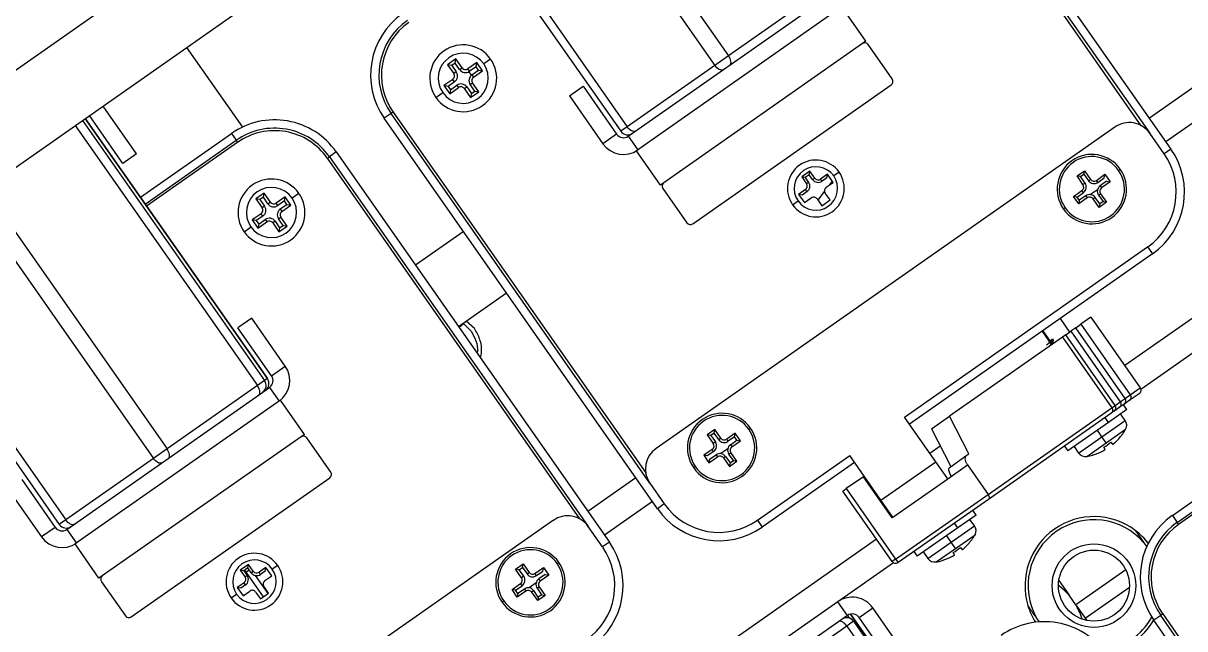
# Model space of a CAD drawing. Header units: millimetres. Extents: x 152904052 to 153933663, y 538271515 to 539240469.
# Drawn here: x 153458911.6 to 153459050.6, y 538574137.6 to 538574210.1 of the extents above; entities that cross this region are included whole.
import ezdxf

# ---------------------------------------------------------------- set-up
doc = ezdxf.new("R2010")
doc.units = ezdxf.units.MM
doc.layers.add('POWR', color=5, linetype='Continuous')

msp = doc.modelspace()

# ---------------------------------------------------------------- linework, layer by layer
at = {"layer": 'POWR', "color": 7}
for p, q in [((153459055.37, 538574305.75), (153458743.64, 538574087.48)), ((153458760.39, 538574087.61), (153458981.56, 538574242.48)), ((153459016.21, 538574241.71), (153459048.91, 538574195.02)), ((153459045.37, 538574197.81), (153459015.15, 538574240.97)), ((153459015.4, 538574241.14), (153459046.37, 538574196.91)), ((153458974.18, 538574237.31), (153458995.98, 538574206.18)), ((153458972.54, 538574236.16), (153458994.34, 538574205.03)), ((153458962.07, 538574228.83), (153458983.86, 538574197.7)), ((153458961.29, 538574228.28), (153458983.08, 538574197.15)), ((153459082.82, 538574224.26), (153459046.33, 538574198.71)), ((153459084.8, 538574221.44), (153459048.31, 538574195.88)), ((153458983.98, 538574196.56), (153459008.23, 538574213.54)), ((153459006.79, 538574213.75), (153458995.98, 538574206.18)), ((153459009.54, 538574212.02), (153458984.97, 538574194.81)), ((153459012.41, 538574207.92), (153459009.54, 538574212.02)), ((153459012.41, 538574207.92), (153458987.84, 538574190.71)), ((153458931.14, 538574207.17), (153458937.81, 538574197.65)), ((153459015.56, 538574203.42), (153459012.7, 538574207.51)), ((153458963.35, 538574205.8), (153458962.37, 538574205.11)), ((153458963.27, 538574205.31), (153458962.86, 538574205.03)), ((153458963.27, 538574205.31), (153458963.35, 538574205.8)), ((153458963.81, 538574204.53), (153458963.27, 538574205.31)), ((153458964.1, 538574204.74), (153458963.35, 538574205.8)), ((153458965.86, 538574205.36), (153458964.8, 538574204.61)), ((153458965.78, 538574204.87), (153458965.86, 538574205.36)), ((153458966.55, 538574204.38), (153458965.86, 538574205.36)), ((153458967.52, 538574205.78), (153458966.7, 538574205.21)), ((153458995.98, 538574206.18), (153458994.34, 538574205.03)), ((153459095.75, 538574205.79), (153459043.39, 538574169.12)), ((153458962.37, 538574205.11), (153458963.12, 538574204.05)), ((153458962.86, 538574205.03), (153458962.37, 538574205.11)), ((153458962.86, 538574205.03), (153458963.41, 538574204.25)), ((153458963.41, 538574204.25), (153458963.12, 538574204.05)), ((153458963.81, 538574204.53), (153458964.1, 538574204.74)), ((153458965, 538574204.32), (153458964.8, 538574204.61)), ((153458964.91, 538574204.27), (153458965.2, 538574203.86)), ((153458965.78, 538574204.87), (153458965, 538574204.32)), ((153458965.28, 538574203.92), (153458966.06, 538574204.46)), ((153458965.28, 538574203.92), (153458965.48, 538574203.63)), ((153458965.48, 538574203.63), (153458966.55, 538574204.38)), ((153458966.06, 538574204.46), (153458965.78, 538574204.87)), ((153458966.06, 538574204.46), (153458966.55, 538574204.38)), ((153458994.34, 538574205.03), (153458983.86, 538574197.7)), ((153458962.99, 538574203.35), (153458961.93, 538574202.61)), ((153458961.93, 538574202.61), (153458962.62, 538574201.62)), ((153458962.42, 538574202.52), (153458961.93, 538574202.61)), ((153458963.2, 538574203.06), (153458962.42, 538574202.52)), ((153458962.42, 538574202.52), (153458962.7, 538574202.11)), ((153458962.62, 538574201.62), (153458963.68, 538574202.37)), ((153458962.7, 538574202.11), (153458963.48, 538574202.66)), ((153458963.2, 538574203.06), (153458962.99, 538574203.35)), ((153458963.48, 538574202.66), (153458963.68, 538574202.37)), ((153458964.67, 538574202.45), (153458964.38, 538574202.24)), ((153458964.67, 538574202.45), (153458965.21, 538574201.67)), ((153458965.07, 538574202.73), (153458965.36, 538574202.93)), ((153458965.62, 538574201.95), (153458965.07, 538574202.73)), ((153458966.11, 538574201.87), (153458965.36, 538574202.93)), ((153458976.94, 538574201.39), (153458978.58, 538574202.54)), ((153458978.58, 538574202.54), (153458982.59, 538574196.81)), ((153458991.69, 538574186.09), (153459015.44, 538574202.72)), ((153458960.96, 538574201.2), (153458961.78, 538574201.77)), ((153458962.7, 538574202.11), (153458962.62, 538574201.62)), ((153458964.38, 538574202.24), (153458965.12, 538574201.18)), ((153458965.12, 538574201.18), (153458966.11, 538574201.87)), ((153458965.21, 538574201.67), (153458965.12, 538574201.18)), ((153458965.21, 538574201.67), (153458965.62, 538574201.95)), ((153458965.62, 538574201.95), (153458966.11, 538574201.87)), ((153458976.94, 538574201.39), (153458980.95, 538574195.66)), ((153458925.16, 538574194.44), (153458921.15, 538574200.17)), ((153458918.68, 538574198.45), (153458940.48, 538574167.32)), ((153458940.82, 538574167.56), (153458919.02, 538574198.68)), ((153458919.02, 538574198.68), (153458940.82, 538574167.56)), ((153458923.53, 538574193.29), (153458919.51, 538574199.03)), ((153458955.6, 538574199.27), (153458954.78, 538574198.7)), ((153458987.47, 538574152), (153458954.78, 538574198.7)), ((153458955.84, 538574199.44), (153458955.6, 538574199.27)), ((153458986.57, 538574155.04), (153458955.6, 538574199.27)), ((153458955.84, 538574199.44), (153458986.07, 538574156.28)), ((153458917.82, 538574197.85), (153458939.62, 538574166.72)), ((153458925.62, 538574189.26), (153458936.51, 538574196.89)), ((153458936.51, 538574196.89), (153458937.08, 538574196.07)), ((153458982.59, 538574196.81), (153458980.95, 538574195.66)), ((153458983.86, 538574197.7), (153458983.08, 538574197.15)), ((153459042.19, 538574197.64), (153458987.31, 538574159.21)), ((153459048.09, 538574194.45), (153459046.37, 538574196.91)), ((153458926.19, 538574188.44), (153458937.08, 538574196.07)), ((153458937.26, 538574195.83), (153458926.36, 538574188.2)), ((153458937.26, 538574195.83), (153458937.08, 538574196.07)), ((153458983.98, 538574196.56), (153458985.13, 538574194.92)), ((153458925.16, 538574194.44), (153458923.53, 538574193.29)), ((153458947.98, 538574193.94), (153458948.23, 538574194.11)), ((153458949.04, 538574194.68), (153458948.23, 538574194.11)), ((153458948.23, 538574194.11), (153458979.2, 538574149.87)), ((153458949.04, 538574194.68), (153458981.74, 538574147.99)), ((153458987.84, 538574190.71), (153458984.97, 538574194.81)), ((153459048.91, 538574195.02), (153459048.09, 538574194.45)), ((153458978.2, 538574150.77), (153458947.98, 538574193.94)), ((153459042.64, 538574192.47), (153459042.85, 538574192.61)), ((153459005.72, 538574192.37), (153459004.74, 538574191.68)), ((153459004.74, 538574191.68), (153459005.31, 538574190.86)), ((153459005.16, 538574191.61), (153459004.74, 538574191.68)), ((153459005.64, 538574191.94), (153459005.16, 538574191.61)), ((153459005.16, 538574191.61), (153459005.56, 538574191.04)), ((153459005.64, 538574191.94), (153459005.72, 538574192.37)), ((153459006.04, 538574191.38), (153459005.64, 538574191.94)), ((153459006.29, 538574191.55), (153459005.72, 538574192.37)), ((153459006.04, 538574191.38), (153459006.29, 538574191.55)), ((153459007.81, 538574192), (153459006.99, 538574191.43)), ((153459007.17, 538574191.18), (153459006.99, 538574191.43)), ((153459007.73, 538574191.57), (153459007.17, 538574191.18)), ((153459007.73, 538574191.57), (153459007.81, 538574192)), ((153459008.5, 538574191.02), (153459007.81, 538574192)), ((153459009.22, 538574192.26), (153459008.56, 538574191.8)), ((153459037.68, 538574191.8), (153459038.58, 538574192.43)), ((153459038.39, 538574190.77), (153459037.68, 538574191.8)), ((153459038.1, 538574191.72), (153459037.68, 538574191.8)), ((153459038.1, 538574191.72), (153459038.5, 538574192)), ((153459038.65, 538574190.95), (153459038.1, 538574191.72)), ((153459038.5, 538574192), (153459038.58, 538574192.43)), ((153459038.5, 538574192), (153459039.04, 538574191.23)), ((153459038.58, 538574192.43), (153459039.3, 538574191.4)), ((153459039.04, 538574191.23), (153459039.3, 538574191.4)), ((153459039.99, 538574191.28), (153459041.02, 538574192)), ((153459040.17, 538574191.03), (153459039.99, 538574191.28)), ((153459040.17, 538574191.03), (153459040.94, 538574191.57)), ((153459040.94, 538574191.57), (153459041.02, 538574192)), ((153459041.02, 538574192), (153459041.65, 538574191.1)), ((153458907.01, 538574190.27), (153458928.8, 538574159.15)), ((153458988.12, 538574190.3), (153458990.99, 538574186.21)), ((153459005.19, 538574190.17), (153459004.37, 538574189.59)), ((153459005.36, 538574189.92), (153459004.8, 538574189.52)), ((153459005.36, 538574189.92), (153459005.19, 538574190.17)), ((153459005.56, 538574191.04), (153459005.31, 538574190.86)), ((153459006.69, 538574188.89), (153459007.48, 538574189.93)), ((153459007.68, 538574190.45), (153459008.5, 538574191.02)), ((153459008.09, 538574190.73), (153459008.4, 538574191.15)), ((153459037.25, 538574189.36), (153459038.27, 538574190.08)), ((153459038.45, 538574189.83), (153459038.27, 538574190.08)), ((153459038.65, 538574190.95), (153459038.39, 538574190.77)), ((153459040.12, 538574190.15), (153459039.29, 538574189.57)), ((153459041.22, 538574191.17), (153459040.45, 538574190.63)), ((153459040.45, 538574190.63), (153459040.62, 538574190.38)), ((153459041.65, 538574191.1), (153459040.62, 538574190.38)), ((153459041.22, 538574191.17), (153459041.65, 538574191.1)), ((153459041.59, 538574191.18), (153459041.51, 538574191.12)), ((153458905.37, 538574189.13), (153458927.17, 538574158)), ((153458940.42, 538574189.74), (153458939.44, 538574189.05)), ((153458939.44, 538574189.05), (153458940.18, 538574187.99)), ((153458939.92, 538574188.97), (153458939.44, 538574189.05)), ((153458940.33, 538574189.25), (153458939.92, 538574188.97)), ((153458939.92, 538574188.97), (153458940.47, 538574188.19)), ((153458940.33, 538574189.25), (153458940.42, 538574189.74)), ((153458940.88, 538574188.47), (153458940.33, 538574189.25)), ((153458941.16, 538574188.68), (153458940.42, 538574189.74)), ((153458940.88, 538574188.47), (153458941.16, 538574188.68)), ((153458942.93, 538574189.3), (153458941.86, 538574188.55)), ((153458942.06, 538574188.26), (153458941.86, 538574188.55)), ((153458942.84, 538574188.81), (153458942.06, 538574188.26)), ((153458942.84, 538574188.81), (153458942.93, 538574189.3)), ((153458943.12, 538574188.4), (153458942.84, 538574188.81)), ((153458943.61, 538574188.32), (153458942.93, 538574189.3)), ((153458944.58, 538574189.72), (153458943.76, 538574189.15)), ((153459003.65, 538574188.36), (153459004.3, 538574188.82)), ((153459004.37, 538574189.59), (153459005.06, 538574188.61)), ((153459004.8, 538574189.52), (153459004.37, 538574189.59)), ((153459005.06, 538574188.61), (153459005.88, 538574189.18)), ((153459006.57, 538574189.06), (153459007.15, 538574188.24)), ((153459007.15, 538574188.24), (153459008.13, 538574188.93)), ((153459008.13, 538574188.93), (153459007.55, 538574189.75)), ((153459037.88, 538574188.46), (153459037.25, 538574189.36)), ((153459037.68, 538574189.28), (153459037.25, 538574189.36)), ((153459037.68, 538574189.28), (153459038.45, 538574189.83)), ((153459037.95, 538574188.89), (153459037.68, 538574189.28)), ((153459038.9, 538574189.18), (153459037.88, 538574188.46)), ((153459037.95, 538574188.89), (153459037.88, 538574188.46)), ((153459038.73, 538574189.43), (153459037.95, 538574188.89)), ((153459038.73, 538574189.43), (153459038.9, 538574189.18)), ((153459039.85, 538574189.23), (153459039.6, 538574189.05)), ((153459040.32, 538574188.03), (153459039.6, 538574189.05)), ((153459040.39, 538574188.46), (153459039.85, 538574189.23)), ((153459040.25, 538574189.51), (153459040.5, 538574189.68)), ((153459040.25, 538574189.51), (153459040.79, 538574188.74)), ((153459041.22, 538574188.66), (153459040.32, 538574188.03)), ((153459040.39, 538574188.46), (153459040.32, 538574188.03)), ((153459040.79, 538574188.74), (153459040.39, 538574188.46)), ((153459040.5, 538574189.68), (153459041.22, 538574188.66)), ((153459040.79, 538574188.74), (153459041.22, 538574188.66)), ((153458940.06, 538574187.29), (153458938.99, 538574186.54)), ((153458940.26, 538574187), (153458940.06, 538574187.29)), ((153458940.47, 538574188.19), (153458940.18, 538574187.99)), ((153458942.35, 538574187.86), (153458943.12, 538574188.4)), ((153458942.35, 538574187.86), (153458942.55, 538574187.57)), ((153458942.55, 538574187.57), (153458943.61, 538574188.32)), ((153458943.12, 538574188.4), (153458943.61, 538574188.32)), ((153459036.25, 538574187.99), (153459036.05, 538574187.85)), ((153458938.03, 538574185.14), (153458938.85, 538574185.71)), ((153458938.99, 538574186.54), (153458939.68, 538574185.56)), ((153458939.48, 538574186.46), (153458938.99, 538574186.54)), ((153458940.26, 538574187), (153458939.48, 538574186.46)), ((153458939.48, 538574186.46), (153458939.77, 538574186.05)), ((153458939.68, 538574185.56), (153458940.75, 538574186.31)), ((153458939.77, 538574186.05), (153458939.68, 538574185.56)), ((153458939.77, 538574186.05), (153458940.55, 538574186.6)), ((153458940.55, 538574186.6), (153458940.75, 538574186.31)), ((153458941.73, 538574186.39), (153458941.44, 538574186.18)), ((153458941.44, 538574186.18), (153458942.19, 538574185.12)), ((153458941.73, 538574186.39), (153458942.27, 538574185.61)), ((153458942.14, 538574186.67), (153458942.43, 538574186.87)), ((153458942.68, 538574185.89), (153458942.14, 538574186.67)), ((153458942.19, 538574185.12), (153458943.17, 538574185.81)), ((153458942.27, 538574185.61), (153458942.68, 538574185.89)), ((153458943.17, 538574185.81), (153458942.43, 538574186.87)), ((153458942.68, 538574185.89), (153458943.17, 538574185.81)), ((153458942.27, 538574185.61), (153458942.19, 538574185.12)), ((153458958.51, 538574181.17), (153458964.24, 538574185.18)), ((153459017.04, 538574162.95), (153459046.12, 538574183.31)), ((153459046.12, 538574183.31), (153459046.7, 538574182.49)), ((153458894.9, 538574181.79), (153458916.69, 538574150.66)), ((153459046.7, 538574182.49), (153459017.62, 538574162.13)), ((153458894.12, 538574181.25), (153458915.91, 538574150.12)), ((153458963.67, 538574173.79), (153458969.4, 538574177.81)), ((153458938.93, 538574174.78), (153458937.29, 538574173.63)), ((153458942.94, 538574169.05), (153458938.93, 538574174.78)), ((153459035.64, 538574174.74), (153459036.79, 538574173.11)), ((153459039.34, 538574174.9), (153459038.15, 538574174.06)), ((153459039.34, 538574174.9), (153459045.25, 538574166.46)), ((153458941.31, 538574167.9), (153458937.29, 538574173.63)), ((153458964.3, 538574174.11), (153458965.18, 538574173.25)), ((153458965.59, 538574173.54), (153458964.58, 538574174.43)), ((153459034.67, 538574171.62), (153459033.52, 538574173.26)), ((153459034.74, 538574171.67), (153459033.59, 538574173.31)), ((153459036.32, 538574172.78), (153459036.95, 538574173.22)), ((153459037.52, 538574173.62), (153459036.95, 538574173.22)), ((153459036.95, 538574173.22), (153459042.85, 538574164.78)), ((153459037.52, 538574173.62), (153459038.15, 538574174.06)), ((153459043.43, 538574165.18), (153459037.52, 538574173.62)), ((153459043.43, 538574165.18), (153459037.52, 538574173.62)), ((153459037.52, 538574173.62), (153459037.52, 538574173.62)), ((153459038.15, 538574174.06), (153459044.05, 538574165.62)), ((153459035.93, 538574172.51), (153459022.43, 538574163.06)), ((153459034.7, 538574172.25), (153459034.47, 538574172.06)), ((153459034.53, 538574172.14), (153459034.7, 538574172.25)), ((153459034.7, 538574172.25), (153459034.88, 538574172.33)), ((153459034.98, 538574171.84), (153459034.79, 538574171.84)), ((153459036.32, 538574172.78), (153459035.93, 538574172.51)), ((153459035.93, 538574172.51), (153459041.84, 538574164.07)), ((153459042.23, 538574164.34), (153459036.32, 538574172.78)), ((153459042.23, 538574164.34), (153459036.32, 538574172.78)), ((153459036.32, 538574172.78), (153459036.32, 538574172.78)), ((153459051.98, 538574170.93), (153459045.33, 538574166.27)), ((153458941.31, 538574167.9), (153458942.94, 538574169.05)), ((153458916.81, 538574149.53), (153458941.06, 538574166.51)), ((153458939.62, 538574166.72), (153458928.8, 538574159.15)), ((153458940.48, 538574167.32), (153458939.62, 538574166.72)), ((153458940.82, 538574167.56), (153458940.48, 538574167.32)), ((153458940.82, 538574167.56), (153458940.82, 538574167.56)), ((153458941.06, 538574166.51), (153458942.21, 538574164.87)), ((153459044.05, 538574165.62), (153459045.25, 538574166.46)), ((153458942.37, 538574164.98), (153458917.8, 538574147.78)), ((153458945.24, 538574160.89), (153458942.37, 538574164.98)), ((153459042.85, 538574164.78), (153459043.43, 538574165.18)), ((153459043.43, 538574165.18), (153459044.05, 538574165.62)), ((153459043.43, 538574165.18), (153459043.43, 538574165.18)), ((153459043.93, 538574164.93), (153459043.52, 538574164.64)), ((153459045.13, 538574165.76), (153459043.93, 538574164.93)), ((153459027.03, 538574153.7), (153459041.84, 538574164.07)), ((153459043.63, 538574163.86), (153459041.44, 538574162.32)), ((153459042.1, 538574163.65), (153459041.73, 538574163.38)), ((153459041.84, 538574164.07), (153459042.23, 538574164.34)), ((153459042.3, 538574163.78), (153459042.1, 538574163.65)), ((153459042.23, 538574164.34), (153459042.85, 538574164.78)), ((153459042.23, 538574164.34), (153459042.23, 538574164.34)), ((153459042.32, 538574163.8), (153459042.28, 538574163.86)), ((153459042.32, 538574163.8), (153459042.3, 538574163.78)), ((153459042.73, 538574164.09), (153459042.32, 538574163.8)), ((153459043.3, 538574164.49), (153459042.73, 538574164.09)), ((153459043.63, 538574163.86), (153459043.23, 538574164.43)), ((153459043.5, 538574164.62), (153459043.3, 538574164.49)), ((153459043.52, 538574164.64), (153459043.48, 538574164.7)), ((153459043.52, 538574164.64), (153459043.5, 538574164.62)), ((153459020.77, 538574157.62), (153459017.04, 538574162.95)), ((153459020.26, 538574161.54), (153459022.43, 538574163.06)), ((153459024.73, 538574158.56), (153459022.43, 538574163.06)), ((153459041.73, 538574163.38), (153459027.07, 538574153.12)), ((153459041.44, 538574162.32), (153459036.58, 538574158.93)), ((153459040.65, 538574160.61), (153459043.44, 538574162.57)), ((153459041.44, 538574162.32), (153459041.03, 538574162.9)), ((153459043.44, 538574162.57), (153459042.89, 538574163.34)), ((153458945.24, 538574160.89), (153458920.66, 538574143.68)), ((153458994.34, 538574161.46), (153458993.44, 538574160.82)), ((153458993.44, 538574160.82), (153458994.16, 538574159.8)), ((153458993.87, 538574160.75), (153458993.44, 538574160.82)), ((153458994.27, 538574161.03), (153458993.87, 538574160.75)), ((153458993.87, 538574160.75), (153458994.41, 538574159.98)), ((153458994.27, 538574161.03), (153458994.34, 538574161.46)), ((153458994.81, 538574160.26), (153458994.27, 538574161.03)), ((153458995.06, 538574160.43), (153458994.34, 538574161.46)), ((153458996.78, 538574161.03), (153458995.76, 538574160.31)), ((153458996.71, 538574160.6), (153458996.78, 538574161.03)), ((153458997.41, 538574160.12), (153458996.78, 538574161.03)), ((153458998.41, 538574161.49), (153458998.61, 538574161.64)), ((153459020.26, 538574161.54), (153459022.56, 538574157.04)), ((153459040.65, 538574160.61), (153459040.11, 538574161.39)), ((153459041.17, 538574159.88), (153459043.49, 538574161.5)), ((153459043.09, 538574160.91), (153459043.1, 538574160.89)), ((153458948.39, 538574156.38), (153458945.53, 538574160.48)), ((153458994.41, 538574159.98), (153458994.16, 538574159.8)), ((153458994.81, 538574160.26), (153458995.06, 538574160.43)), ((153458995.93, 538574160.06), (153458995.76, 538574160.31)), ((153458996.71, 538574160.6), (153458995.93, 538574160.06)), ((153458996.21, 538574159.66), (153458996.98, 538574160.2)), ((153458996.21, 538574159.66), (153458996.39, 538574159.41)), ((153458996.39, 538574159.41), (153458997.41, 538574160.12)), ((153458996.98, 538574160.2), (153458996.71, 538574160.6)), ((153458996.98, 538574160.2), (153458997.41, 538574160.12)), ((153459021.32, 538574159.47), (153459020.08, 538574158.6)), ((153459036.18, 538574159.5), (153459036.58, 538574158.93)), ((153459037.32, 538574159.44), (153459037.87, 538574158.66)), ((153459037.87, 538574158.66), (153459040.65, 538574160.61)), ((153459038.84, 538574158.25), (153459041.17, 538574159.88)), ((153459041.17, 538574159.88), (153459040.65, 538574160.61)), ((153459041.05, 538574159.1), (153459040.89, 538574159.37)), ((153459041.74, 538574159.96), (153459041.94, 538574159.72)), ((153458927.17, 538574158), (153458916.69, 538574150.66)), ((153458928.8, 538574159.15), (153458927.17, 538574158)), ((153458994.04, 538574159.1), (153458993.01, 538574158.39)), ((153458993.01, 538574158.39), (153458993.64, 538574157.49)), ((153458993.44, 538574158.31), (153458993.01, 538574158.39)), ((153458994.21, 538574158.85), (153458993.44, 538574158.31)), ((153458993.64, 538574157.49), (153458994.67, 538574158.2)), ((153458993.72, 538574157.91), (153458993.64, 538574157.49)), ((153458993.72, 538574157.91), (153458994.49, 538574158.45)), ((153458994.21, 538574158.85), (153458994.04, 538574159.1)), ((153458994.49, 538574158.45), (153458994.67, 538574158.2)), ((153458995.89, 538574159.18), (153458995.05, 538574158.59)), ((153458995.62, 538574158.26), (153458995.36, 538574158.08)), ((153458995.36, 538574158.08), (153458996.08, 538574157.06)), ((153458995.62, 538574158.26), (153458996.16, 538574157.48)), ((153458996.01, 538574158.54), (153458996.27, 538574158.71)), ((153458996.56, 538574157.76), (153458996.01, 538574158.54)), ((153458996.98, 538574157.69), (153458996.27, 538574158.71)), ((153458999.43, 538574150.61), (153459010.49, 538574158.36)), ((153459014.22, 538574153.03), (153459010.49, 538574158.36)), ((153459022.48, 538574156.98), (153459024.39, 538574158.32)), ((153459024.39, 538574158.32), (153459024.73, 538574158.56)), ((153459039.55, 538574158.41), (153459039.54, 538574158.42)), ((153459049.08, 538574151.19), (153459059.97, 538574158.82)), ((153459049.65, 538574150.37), (153459060.55, 538574158)), ((153458992.02, 538574157.02), (153458991.81, 538574156.88)), ((153458993.67, 538574157.63), (153458993.59, 538574157.57)), ((153458996.08, 538574157.06), (153458996.98, 538574157.69)), ((153458996.16, 538574157.48), (153458996.08, 538574157.06)), ((153458996.16, 538574157.48), (153458996.56, 538574157.76)), ((153458996.56, 538574157.76), (153458996.98, 538574157.69)), ((153459011.07, 538574157.54), (153459000.01, 538574149.79)), ((153459014.22, 538574153.03), (153459020.77, 538574157.62)), ((153459022.21, 538574155.57), (153459020.77, 538574157.62)), ((153459022.21, 538574155.57), (153459024.57, 538574157.23)), ((153459024.57, 538574157.23), (153459027.03, 538574153.7)), ((153459060.72, 538574157.76), (153459049.82, 538574150.13)), ((153458911.41, 538574155.51), (153458915.42, 538574149.77)), ((153458924.52, 538574139.05), (153458948.27, 538574155.69)), ((153458984.89, 538574155.69), (153458979.16, 538574151.68)), ((153459012.11, 538574155.83), (153459010.07, 538574154.4)), ((153459012.11, 538574155.83), (153459012.21, 538574155.9)), ((153459015.56, 538574150.92), (153459012.11, 538574155.83)), ((153459015.65, 538574150.98), (153459022.21, 538574155.57)), ((153458909.77, 538574154.36), (153458913.78, 538574148.63)), ((153458986.57, 538574155.04), (153458988.29, 538574152.58)), ((153459009.66, 538574154.11), (153459010.07, 538574154.4)), ((153459015.56, 538574145.67), (153459009.66, 538574154.11)), ((153459010.07, 538574154.4), (153459015.97, 538574145.96)), ((153459015.97, 538574145.96), (153459027.03, 538574153.7)), ((153458986.87, 538574152.86), (153458981.14, 538574148.85)), ((153458988.29, 538574152.58), (153458987.47, 538574152)), ((153459015.65, 538574150.98), (153459014.22, 538574153.03)), ((153459027.07, 538574153.12), (153459016.26, 538574145.55)), ((153459015.33, 538574151.25), (153459015.38, 538574151.37)), ((153459015.38, 538574151.16), (153459015.48, 538574151.23)), ((153459015.56, 538574150.92), (153459015.65, 538574150.98)), ((153459025.61, 538574151.24), (153459023.41, 538574149.7)), ((153459025.61, 538574151.24), (153459025.21, 538574151.81)), ((153459049.08, 538574151.19), (153459049.65, 538574150.37)), ((153458915.42, 538574149.77), (153458913.78, 538574148.63)), ((153458916.69, 538574150.66), (153458915.91, 538574150.12)), ((153458916.81, 538574149.53), (153458917.96, 538574147.89)), ((153458975.02, 538574150.61), (153458920.14, 538574112.18)), ((153458980.92, 538574147.42), (153458979.2, 538574149.87)), ((153458999.43, 538574150.61), (153459000.01, 538574149.79)), ((153459023.41, 538574149.7), (153459018.56, 538574146.31)), ((153459022.63, 538574148), (153459025.41, 538574149.95)), ((153459023.41, 538574149.7), (153459023.01, 538574150.28)), ((153459025.41, 538574149.95), (153459024.87, 538574150.72)), ((153459049.82, 538574150.13), (153459049.65, 538574150.37)), ((153459013.7, 538574148.34), (153458976.22, 538574122.09)), ((153459022.63, 538574148), (153459022.09, 538574148.77)), ((153459023.15, 538574147.26), (153459025.47, 538574148.89)), ((153459025.07, 538574148.29), (153459025.08, 538574148.27)), ((153458920.66, 538574143.68), (153458917.8, 538574147.78)), ((153458981.74, 538574147.99), (153458980.92, 538574147.42)), ((153459018.16, 538574146.88), (153459018.56, 538574146.31)), ((153459019.3, 538574146.82), (153459019.84, 538574146.05)), ((153459019.84, 538574146.05), (153459022.63, 538574148)), ((153459020.82, 538574145.63), (153459023.15, 538574147.26)), ((153459023.15, 538574147.26), (153459022.63, 538574148)), ((153459023.03, 538574146.48), (153459022.87, 538574146.75)), ((153459023.72, 538574147.34), (153459023.92, 538574147.1)), ((153459045.68, 538574147.92), (153459046.01, 538574147.45)), ((153458970.51, 538574144.76), (153458971.41, 538574145.4)), ((153458971.33, 538574144.97), (153458971.41, 538574145.4)), ((153458971.41, 538574145.4), (153458972.12, 538574144.37)), ((153458975.47, 538574145.43), (153458975.68, 538574145.58)), ((153459015.71, 538574145.53), (153459009.06, 538574140.87)), ((153459015.97, 538574145.96), (153459015.56, 538574145.67)), ((153459015.97, 538574145.96), (153459016.26, 538574145.55)), ((153459021.53, 538574145.79), (153459021.52, 538574145.81)), ((153458938.55, 538574145.34), (153458937.57, 538574144.65)), ((153458937.57, 538574144.65), (153458938.14, 538574143.83)), ((153458937.99, 538574144.57), (153458937.57, 538574144.65)), ((153458938.47, 538574144.91), (153458937.99, 538574144.57)), ((153458937.99, 538574144.57), (153458938.39, 538574144.01)), ((153458938.07, 538574144.63), (153458940.3, 538574141.44)), ((153458938.39, 538574144.01), (153458938.14, 538574143.83)), ((153458938.24, 538574144.39), (153458938.64, 538574144.67)), ((153458938.47, 538574144.91), (153458938.55, 538574145.34)), ((153458938.87, 538574144.34), (153458938.47, 538574144.91)), ((153458939.12, 538574144.52), (153458938.55, 538574145.34)), ((153458938.87, 538574144.34), (153458939.12, 538574144.52)), ((153458939.35, 538574144.02), (153458940.88, 538574141.84)), ((153458940.64, 538574144.97), (153458939.82, 538574144.4)), ((153458939.99, 538574144.14), (153458939.82, 538574144.4)), ((153458940.56, 538574144.54), (153458939.99, 538574144.14)), ((153458940.51, 538574143.41), (153458941.33, 538574143.99)), ((153458940.56, 538574144.54), (153458940.64, 538574144.97)), ((153458941.33, 538574143.99), (153458940.64, 538574144.97)), ((153458942.05, 538574145.22), (153458941.39, 538574144.76)), ((153458971.22, 538574143.74), (153458970.51, 538574144.76)), ((153458970.93, 538574144.69), (153458970.51, 538574144.76)), ((153458970.93, 538574144.69), (153458971.33, 538574144.97)), ((153458971.48, 538574143.92), (153458970.93, 538574144.69)), ((153458971.33, 538574144.97), (153458971.87, 538574144.2)), ((153458971.87, 538574144.2), (153458972.12, 538574144.37)), ((153458972.82, 538574144.25), (153458973.85, 538574144.97)), ((153458973, 538574144), (153458972.82, 538574144.25)), ((153458973, 538574144), (153458973.77, 538574144.54)), ((153458974.05, 538574144.14), (153458973.28, 538574143.6)), ((153458974.48, 538574144.06), (153458973.45, 538574143.35)), ((153458973.77, 538574144.54), (153458973.85, 538574144.97)), ((153458973.85, 538574144.97), (153458974.48, 538574144.06)), ((153458974.05, 538574144.14), (153458974.48, 538574144.06)), ((153458974.42, 538574144.15), (153458974.34, 538574144.09)), ((153459043.5, 538574144.7), (153459037.52, 538574140.51)), ((153458920.95, 538574143.27), (153458923.82, 538574139.17)), ((153458938.02, 538574143.13), (153458937.2, 538574142.56)), ((153458938.19, 538574142.88), (153458937.62, 538574142.48)), ((153458938.19, 538574142.88), (153458938.02, 538574143.13)), ((153458940.96, 538574141.9), (153458940.38, 538574142.72)), ((153458970.08, 538574142.33), (153458971.1, 538574143.04)), ((153458970.5, 538574142.25), (153458971.28, 538574142.79)), ((153458971.28, 538574142.79), (153458971.1, 538574143.04)), ((153458971.48, 538574143.92), (153458971.22, 538574143.74)), ((153458972.95, 538574143.12), (153458972.12, 538574142.53)), ((153458973.08, 538574142.48), (153458973.33, 538574142.65)), ((153458973.28, 538574143.6), (153458973.45, 538574143.35)), ((153458973.33, 538574142.65), (153458974.05, 538574141.63)), ((153459035.49, 538574143.4), (153459036.72, 538574141.65)), ((153458936.48, 538574141.32), (153458937.13, 538574141.78)), ((153458937.2, 538574142.56), (153458937.89, 538574141.58)), ((153458937.62, 538574142.48), (153458937.2, 538574142.56)), ((153458937.89, 538574141.58), (153458938.7, 538574142.15)), ((153458939.4, 538574142.03), (153458939.97, 538574141.21)), ((153458939.97, 538574141.21), (153458940.96, 538574141.9)), ((153458970.71, 538574141.43), (153458970.08, 538574142.33)), ((153458970.5, 538574142.25), (153458970.08, 538574142.33)), ((153458970.78, 538574141.85), (153458970.5, 538574142.25)), ((153458971.73, 538574142.14), (153458970.71, 538574141.43)), ((153458970.78, 538574141.85), (153458970.71, 538574141.43)), ((153458971.56, 538574142.39), (153458970.78, 538574141.85)), ((153458971.56, 538574142.39), (153458971.73, 538574142.14)), ((153458972.68, 538574142.2), (153458972.43, 538574142.02)), ((153458973.15, 538574141), (153458972.43, 538574142.02)), ((153458973.22, 538574141.42), (153458972.68, 538574142.2)), ((153458973.08, 538574142.48), (153458973.62, 538574141.7)), ((153458974.05, 538574141.63), (153458973.15, 538574141)), ((153458973.22, 538574141.42), (153458973.15, 538574141)), ((153458973.62, 538574141.7), (153458973.22, 538574141.42)), ((153458973.62, 538574141.7), (153458974.05, 538574141.63)), ((153459037.6, 538574140.39), (153459036.72, 538574141.65)), ((153459043.94, 538574142.57), (153459038.66, 538574138.87)), ((153458969.08, 538574140.96), (153458968.88, 538574140.82)), ((153459009.06, 538574140.87), (153458984.81, 538574123.9)), ((153459010.21, 538574139.24), (153459009.06, 538574140.87)), ((153459011.6, 538574138.99), (153459013.24, 538574140.14)), ((153459017.25, 538574134.4), (153459013.24, 538574140.14)), ((153459037.6, 538574140.39), (153459038.83, 538574138.64)), ((153459010.21, 538574139.24), (153458985.96, 538574122.26)), ((153459010.95, 538574138.53), (153459010.13, 538574137.96)), ((153459010.2, 538574139.23), (153459010.42, 538574138.91)), ((153459017.71, 538574129.23), (153459010.58, 538574139.4)), ((153459010.58, 538574139.4), (153459017.71, 538574129.23)), ((153459010.95, 538574138.53), (153459032.74, 538574107.4)), ((153459015.62, 538574133.26), (153459011.6, 538574138.99)), ((153459033.17, 538574138.46), (153459032.84, 538574138.93)), ((153459047.69, 538574139.23), (153459046.87, 538574138.66)), ((153459079.56, 538574091.97), (153459046.87, 538574138.66)), ((153459047.93, 538574139.41), (153459047.69, 538574139.23)), ((153459078.66, 538574095), (153459047.69, 538574139.23)), ((153459047.93, 538574139.41), (153459078.16, 538574096.24)), ((153459010.13, 538574137.96), (153458999.48, 538574130.5)), ((153459010.13, 538574137.96), (153459031.92, 538574106.83))]:
    msp.add_line(p, q, dxfattribs=at)
at = {"layer": 'POWR', "color": 7, "flags": 128}
for points in [[(153458996.16, 538574205.09), (153458996.22, 538574205.16), (153458996.26, 538574205.25), (153458996.28, 538574205.38), (153458996.27, 538574205.52), (153458996.23, 538574205.68), (153458996.17, 538574205.84), (153458996.08, 538574206.01), (153458995.98, 538574206.18)], [(153458995.34, 538574204.51), (153458995.25, 538574204.47), (153458995.13, 538574204.46), (153458995.01, 538574204.48), (153458994.87, 538574204.54), (153458994.73, 538574204.63), (153458994.59, 538574204.74), (153458994.46, 538574204.88), (153458994.34, 538574205.03)], [(153458984.86, 538574197.18), (153458984.77, 538574197.14), (153458984.66, 538574197.13), (153458984.53, 538574197.15), (153458984.39, 538574197.21), (153458984.25, 538574197.29), (153458984.11, 538574197.41), (153458983.98, 538574197.54), (153458983.86, 538574197.7)], [(153458939.8, 538574165.63), (153458939.87, 538574165.69), (153458939.91, 538574165.79), (153458939.92, 538574165.92), (153458939.91, 538574166.06), (153458939.87, 538574166.22), (153458939.81, 538574166.38), (153458939.72, 538574166.55), (153458939.62, 538574166.72)], [(153458928.17, 538574157.48), (153458928.08, 538574157.44), (153458927.96, 538574157.43), (153458927.83, 538574157.45), (153458927.7, 538574157.51), (153458927.56, 538574157.59), (153458927.42, 538574157.71), (153458927.29, 538574157.85), (153458927.17, 538574158)], [(153458928.99, 538574158.05), (153458929.05, 538574158.12), (153458929.09, 538574158.22), (153458929.11, 538574158.34), (153458929.1, 538574158.49), (153458929.06, 538574158.64), (153458928.99, 538574158.81), (153458928.91, 538574158.98), (153458928.8, 538574159.15)], [(153458917.69, 538574150.15), (153458917.6, 538574150.1), (153458917.49, 538574150.09), (153458917.36, 538574150.12), (153458917.22, 538574150.17), (153458917.08, 538574150.26), (153458916.94, 538574150.37), (153458916.81, 538574150.51), (153458916.69, 538574150.66)], [(153459010.13, 538574137.96), (153459010.01, 538574138.11), (153459009.88, 538574138.25), (153459009.74, 538574138.36), (153459009.6, 538574138.45), (153459009.47, 538574138.51), (153459009.34, 538574138.54), (153459009.23, 538574138.53), (153459009.14, 538574138.49)]]:
    msp.add_lwpolyline(points, dxfattribs=at)
at = {"layer": 'POWR', "color": 7}
for radius in [5, 4.25]:
    msp.add_circle((153459039.7, 538574142.8), radius, dxfattribs=at)
for centre, radius, start, end in [((153458962.15, 538574203.86), 9, 125, 215), ((153458962.15, 538574203.86), 8, 125, 215), ((153458962.15, 538574203.86), 7.7, 125, 215), ((153458964.24, 538574203.49), 4, 35, 215), ((153459012.29, 538574207.22), 0.5, 35, 125), ((153458964.24, 538574203.49), 4, 215, 35), ((153458964.24, 538574203.49), 3, 35, 215), ((153458964.24, 538574203.49), 3, 215, 35), ((153458962.71, 538574203.76), 0.5, 305, 35), ((153458962.71, 538574203.76), 0.851, 305, 35), ((153458964.51, 538574205.02), 0.851, 215, 305), ((153458964.51, 538574205.02), 0.5, 215, 305), ((153458965.77, 538574203.22), 0.851, 125, 215), ((153458963.97, 538574201.96), 0.851, 35, 125), ((153458963.97, 538574201.96), 0.5, 35, 125), ((153458965.77, 538574203.22), 0.5, 125, 215), ((153459015.16, 538574203.13), 0.5, 305, 35), ((153458941.67, 538574189.52), 9, 35, 125), ((153459043.91, 538574195.19), 3, 35, 125), ((153458941.67, 538574189.52), 8, 35, 125), ((153458941.67, 538574189.52), 7.7, 35, 125), ((153458983.41, 538574197.38), 1, 215, 305), ((153458983.9, 538574197.72), 1, 215, 305), ((153458983.41, 538574197.38), 3, 215, 305), ((153459039.45, 538574190.23), 4.15, 35, 215), ((153459039.45, 538574190.23), 3.9, 35, 215), ((153459041.54, 538574189.86), 8, 305, 35), ((153459041.54, 538574189.86), 9, 305, 35), ((153459006.43, 538574190.31), 3.4, 35, 215), ((153459006.43, 538574190.31), 2.6, 35, 215), ((153459039.45, 538574190.23), 4.15, 215, 35), ((153458941.3, 538574187.43), 4, 35, 215), ((153459006.43, 538574190.31), 3.4, 215, 35), ((153459006.43, 538574190.31), 2.6, 215, 35), ((153459006.7, 538574191.84), 0.807, 215, 305), ((153459006.7, 538574191.84), 0.5, 215, 305), ((153459039.45, 538574190.23), 3.9, 215, 35), ((153459039.7, 538574191.69), 0.807, 215, 305), ((153459039.7, 538574191.69), 0.5, 215, 305), ((153458941.3, 538574187.43), 3, 35, 215), ((153458988.53, 538574190.59), 0.5, 125, 215), ((153459004.9, 538574190.58), 0.5, 305, 35), ((153459004.9, 538574190.58), 0.807, 305, 35), ((153459007.96, 538574190.04), 0.5, 125, 215), ((153459037.98, 538574190.49), 0.5, 305, 35), ((153459037.98, 538574190.49), 0.807, 305, 35), ((153459040.91, 538574189.97), 0.807, 125, 215), ((153459040.91, 538574189.97), 0.5, 125, 215), ((153458941.3, 538574187.43), 4, 215, 35), ((153458941.3, 538574187.43), 3, 215, 35), ((153458941.57, 538574188.96), 0.851, 215, 305), ((153458941.57, 538574188.96), 0.5, 215, 305), ((153459006.16, 538574188.77), 0.5, 35, 125), ((153459039.19, 538574188.77), 0.807, 35, 125), ((153459039.19, 538574188.77), 0.5, 35, 125), ((153458939.77, 538574187.7), 0.5, 305, 35), ((153458939.77, 538574187.7), 0.851, 305, 35), ((153458942.84, 538574187.16), 0.851, 125, 215), ((153458942.84, 538574187.16), 0.5, 125, 215), ((153458941.03, 538574185.9), 0.851, 35, 125), ((153458941.03, 538574185.9), 0.5, 35, 125), ((153458991.4, 538574186.49), 0.5, 215, 305), ((153458940.49, 538574167.33), 3, 305, 35), ((153458940.49, 538574167.33), 1, 305, 35), ((153458939.66, 538574166.75), 1, 305.0109, 35.0109), ((153458940, 538574166.98), 1, 305, 35), ((153458940, 538574166.98), 1, 305.0109, 35.0109), ((153459043.02, 538574164.9), 0.5, 305, 35), ((153459043.02, 538574164.89), 0.499, 305.07, 35.0698), ((153459043.65, 538574165.33), 0.499, 305.07, 35.0698), ((153459041.82, 538574164.06), 0.5, 305, 35), ((153459041.82, 538574164.05), 0.499, 305.07, 35.0698), ((153459042.34, 538574163.87), 0.103, 217.4159, 246.5165), ((153459042.45, 538574164.49), 0.499, 305.07, 35.0698), ((153459043.54, 538574164.71), 0.103, 217.4159, 246.5165), ((153458995.21, 538574159.26), 4.15, 35, 215), ((153458995.21, 538574159.26), 3.9, 35, 215), ((153459042.62, 538574161.99), 1, 330.8721, 35), ((153458945.12, 538574160.19), 0.5, 35, 125), ((153458995.21, 538574159.26), 4.15, 215, 35), ((153458995.21, 538574159.26), 3.9, 215, 35), ((153459037.79, 538574164.7), 6.52, 312.4848, 324.3917), ((153459037.81, 538574164.67), 6.5, 324.4786, 330.8721), ((153458993.75, 538574159.51), 0.5, 305, 35), ((153458993.75, 538574159.51), 0.807, 305, 35), ((153458995.47, 538574160.72), 0.807, 215, 305), ((153458995.47, 538574160.72), 0.5, 215, 305), ((153458996.68, 538574159), 0.807, 125, 215), ((153458996.68, 538574159), 0.5, 125, 215), ((153459037.7, 538574164.82), 6.32, 300.3185, 309.6814), ((153458989.03, 538574156.76), 3, 125, 215), ((153458994.96, 538574157.79), 0.807, 35, 125), ((153458994.96, 538574157.79), 0.5, 35, 125), ((153459038.68, 538574159.24), 1, 215, 279.1279), ((153459037.81, 538574164.67), 6.5, 279.1279, 285.5214), ((153459037.79, 538574164.7), 6.52, 285.6083, 297.5152), ((153458947.98, 538574156.1), 0.5, 305, 35), ((153458994.84, 538574157.17), 8, 215, 305), ((153458976.74, 538574148.15), 3, 35, 125), ((153458994.84, 538574157.17), 9, 215, 305), ((153459039.7, 538574142.8), 8.25, 53.1949, 196.8051), ((153459054.24, 538574143.82), 9, 125, 215), ((153458916.24, 538574150.35), 1, 215, 305), ((153458916.73, 538574150.69), 1, 215, 305), ((153459024.6, 538574149.37), 1, 330.8721, 35), ((153459039.7, 538574142.8), 7.88, 40.5937, 209.4063), ((153459054.24, 538574143.82), 8, 125, 215), ((153459054.24, 538574143.82), 7.7, 125, 215), ((153458916.24, 538574150.35), 3, 215, 305), ((153459019.77, 538574152.09), 6.52, 312.4848, 324.3917), ((153459019.79, 538574152.05), 6.5, 324.4786, 330.8721), ((153459039.7, 538574142.8), 8.25, 37.9694, 53.1949), ((153458972.28, 538574143.2), 4.15, 35, 215), ((153458972.28, 538574143.2), 3.9, 35, 215), ((153458974.37, 538574142.83), 8, 305, 35), ((153458974.37, 538574142.83), 9, 305, 35), ((153459019.68, 538574152.21), 6.32, 300.3185, 309.6814), ((153458939.26, 538574143.27), 3.4, 35, 215), ((153458939.26, 538574143.27), 2.6, 35, 215), ((153458972.28, 538574143.2), 4.15, 215, 35), ((153458972.28, 538574143.2), 3.9, 215, 35), ((153459015.97, 538574145.96), 0.5, 215, 305), ((153459020.66, 538574146.62), 1, 215, 279.1279), ((153459019.79, 538574152.05), 6.5, 279.1279, 285.5214), ((153459019.77, 538574152.09), 6.52, 285.6083, 297.5152), ((153458921.36, 538574143.56), 0.5, 125, 215), ((153458939.26, 538574143.27), 3.4, 215, 35), ((153458939.26, 538574143.27), 2.6, 215, 35), ((153458937.73, 538574143.54), 0.807, 305, 35), ((153458939.53, 538574144.81), 0.807, 215, 305), ((153458939.53, 538574144.81), 0.5, 215, 305), ((153458972.53, 538574144.66), 0.807, 215, 305), ((153458972.53, 538574144.66), 0.5, 215, 305), ((153458937.73, 538574143.54), 0.5, 305, 35), ((153458940.79, 538574143), 0.5, 125, 215), ((153458970.81, 538574143.45), 0.5, 305, 35), ((153458970.81, 538574143.45), 0.807, 305, 35), ((153458973.74, 538574142.94), 0.807, 125, 215), ((153458973.74, 538574142.94), 0.5, 125, 215), ((153458938.99, 538574141.74), 0.5, 35, 125), ((153458972.02, 538574141.73), 0.807, 35, 125), ((153458972.02, 538574141.73), 0.5, 35, 125), ((153459010.78, 538574138.42), 3, 35, 125), ((153459039.7, 538574142.8), 8.25, 196.8051, 212.0306), ((153458924.23, 538574139.46), 0.5, 215, 305), ((153459010.13, 538574137.96), 1, 35, 125), ((153459010.78, 538574138.42), 1, 35, 125), ((153459033.76, 538574129.48), 9, 35, 125), ((153459039.7, 538574142.8), 7.87, 278.5203, 331.4797), ((153459039.7, 538574142.8), 8.25, 280.0889, 330.1031)]:
    msp.add_arc(centre, radius, start, end, dxfattribs=at)
for points, knots in [([(153458963.73, 538574173.71), (153458963.76, 538574173.73), (153458963.88, 538574173.82), (153458964.12, 538574173.99), (153458964.3, 538574174.11)], [0, 0, 0, 0, 0.259781, 1, 1, 1, 1]), ([(153458965.18, 538574173.25), (153458965.38, 538574172.88), (153458965.81, 538574172.11), (153458966.01, 538574171.15), (153458965.92, 538574170.65), (153458965.91, 538574170.6)], [0, 0, 0, 0, 0.459005, 0.941794, 1, 1, 1, 1]), ([(153458966.3, 538574170.03), (153458966.36, 538574170.27), (153458966.52, 538574171), (153458966.31, 538574172.26), (153458965.82, 538574173.12), (153458965.59, 538574173.54)], [0, 0, 0, 0, 0.198437, 0.60934, 1, 1, 1, 1]), ([(153459034.86, 538574172.3), (153459034.86, 538574172.29), (153459034.86, 538574172.26), (153459034.59, 538574172.02), (153459034.23, 538574171.73), (153459034.03, 538574171.58)], [0, 0, 0, 0, 0.212902, 0.5811966, 1, 1, 1, 1]), ([(153459034.47, 538574171.7), (153459034.56, 538574171.74), (153459034.73, 538574171.84), (153459034.82, 538574171.86), (153459034.8, 538574171.83), (153459034.79, 538574171.81)], [0, 0, 0, 0, 0.402272, 0.802406, 1, 1, 1, 1]), ([(153459034.75, 538574171.91), (153459034.77, 538574171.98), (153459034.82, 538574172.12), (153459034.87, 538574172.25), (153459034.89, 538574172.32)], [0, 0, 0, 0, 0.499894, 1, 1, 1, 1]), ([(153459045.13, 538574165.76), (153459045.18, 538574165.81), (153459045.29, 538574165.91), (153459045.35, 538574166.12), (153459045.33, 538574166.31), (153459045.28, 538574166.41), (153459045.25, 538574166.46)], [0, 0, 0, 0, 0.270336, 0.562527, 0.789797, 1, 1, 1, 1]), ([(153459041.84, 538574164.07), (153459041.87, 538574164.03), (153459041.91, 538574163.95), (153459041.94, 538574163.8), (153459041.92, 538574163.64), (153459041.85, 538574163.49), (153459041.77, 538574163.42), (153459041.73, 538574163.38)], [0, 0, 0, 0, 0.174928, 0.36388, 0.560047, 0.788091, 1, 1, 1, 1]), ([(153459041.94, 538574159.72), (153459041.95, 538574159.72), (153459041.96, 538574159.72), (153459042.02, 538574159.75), (153459042.1, 538574159.82), (153459042.16, 538574159.87), (153459042.19, 538574159.9)], [0, 0, 0, 0, 0.250648, 0.499754, 0.7491, 1, 1, 1, 1]), ([(153459042.19, 538574159.9), (153459042.16, 538574159.87), (153459042.1, 538574159.82), (153459042.02, 538574159.75), (153459041.96, 538574159.72), (153459041.95, 538574159.72), (153459041.94, 538574159.72)], [0, 0, 0, 0, 0.250648, 0.499754, 0.7491, 1, 1, 1, 1]), ([(153459024.39, 538574158.32), (153459024.34, 538574158.27), (153459024.25, 538574158.16), (153459024.27, 538574157.84), (153459024.38, 538574157.51), (153459024.51, 538574157.32), (153459024.57, 538574157.23)], [0, 0, 0, 0, 0.273241, 0.566326, 0.7921708, 1, 1, 1, 1]), ([(153459040.8, 538574158.92), (153459040.83, 538574158.94), (153459040.9, 538574158.98), (153459040.99, 538574159.03), (153459041.05, 538574159.08), (153459041.05, 538574159.09), (153459041.05, 538574159.1)], [0, 0, 0, 0, 0.250648, 0.499754, 0.7491, 1, 1, 1, 1]), ([(153459041.05, 538574159.1), (153459041.05, 538574159.09), (153459041.05, 538574159.08), (153459040.99, 538574159.03), (153459040.9, 538574158.98), (153459040.83, 538574158.94), (153459040.8, 538574158.92)], [0, 0, 0, 0, 0.250648, 0.499754, 0.7491, 1, 1, 1, 1]), ([(153459022.65, 538574155.89), (153459022.6, 538574155.96), (153459022.5, 538574156.13), (153459022.39, 538574156.38), (153459022.34, 538574156.64), (153459022.36, 538574156.86), (153459022.44, 538574156.94), (153459022.48, 538574156.98)], [0, 0, 0, 0, 0.174736, 0.363548, 0.559692, 0.78787, 1, 1, 1, 1]), ([(153459027.03, 538574153.7), (153459027.06, 538574153.66), (153459027.11, 538574153.58), (153459027.16, 538574153.45), (153459027.17, 538574153.31), (153459027.15, 538574153.19), (153459027.1, 538574153.14), (153459027.07, 538574153.12)], [0, 0, 0, 0, 0.163518, 0.344285, 0.539301, 0.775308, 1, 1, 1, 1]), ([(153459044.64, 538574149.4), (153459044.82, 538574149.15), (153459045.16, 538574148.66), (153459045.51, 538574148.16), (153459045.68, 538574147.92)], [0, 0, 0, 0, 0.517925, 1, 1, 1, 1]), ([(153459023.92, 538574147.1), (153459023.93, 538574147.1), (153459023.94, 538574147.1), (153459024, 538574147.14), (153459024.08, 538574147.2), (153459024.14, 538574147.25), (153459024.17, 538574147.28)], [0, 0, 0, 0, 0.250648, 0.499754, 0.7491, 1, 1, 1, 1]), ([(153459024.17, 538574147.28), (153459024.14, 538574147.25), (153459024.08, 538574147.2), (153459024, 538574147.14), (153459023.94, 538574147.1), (153459023.93, 538574147.1), (153459023.92, 538574147.1)], [0, 0, 0, 0, 0.250648, 0.499754, 0.7491, 1, 1, 1, 1]), ([(153459022.78, 538574146.3), (153459022.81, 538574146.32), (153459022.88, 538574146.36), (153459022.97, 538574146.41), (153459023.02, 538574146.46), (153459023.03, 538574146.47), (153459023.03, 538574146.48)], [0, 0, 0, 0, 0.250648, 0.499754, 0.7491, 1, 1, 1, 1]), ([(153459036.72, 538574141.65), (153459036.65, 538574141.73), (153459036.24, 538574142.19), (153459035.77, 538574142.59), (153459035.38, 538574142.91)], [0, 0, 0, 0, 0.179084, 1, 1, 1, 1]), ([(153459032.84, 538574138.93), (153459032.78, 538574139.02), (153459032.42, 538574139.52), (153459032.08, 538574140.01), (153459031.8, 538574140.41)], [0, 0, 0, 0, 0.179084, 1, 1, 1, 1]), ([(153459038.33, 538574138.69), (153459038.23, 538574138.99), (153459038.03, 538574139.58), (153459037.74, 538574140.13), (153459037.6, 538574140.39)], [0, 0, 0, 0, 0.517925, 1, 1, 1, 1])]:
    msp.add_open_spline(points, degree=3, knots=knots, dxfattribs=at)

doc.saveas('drawing.dxf')
